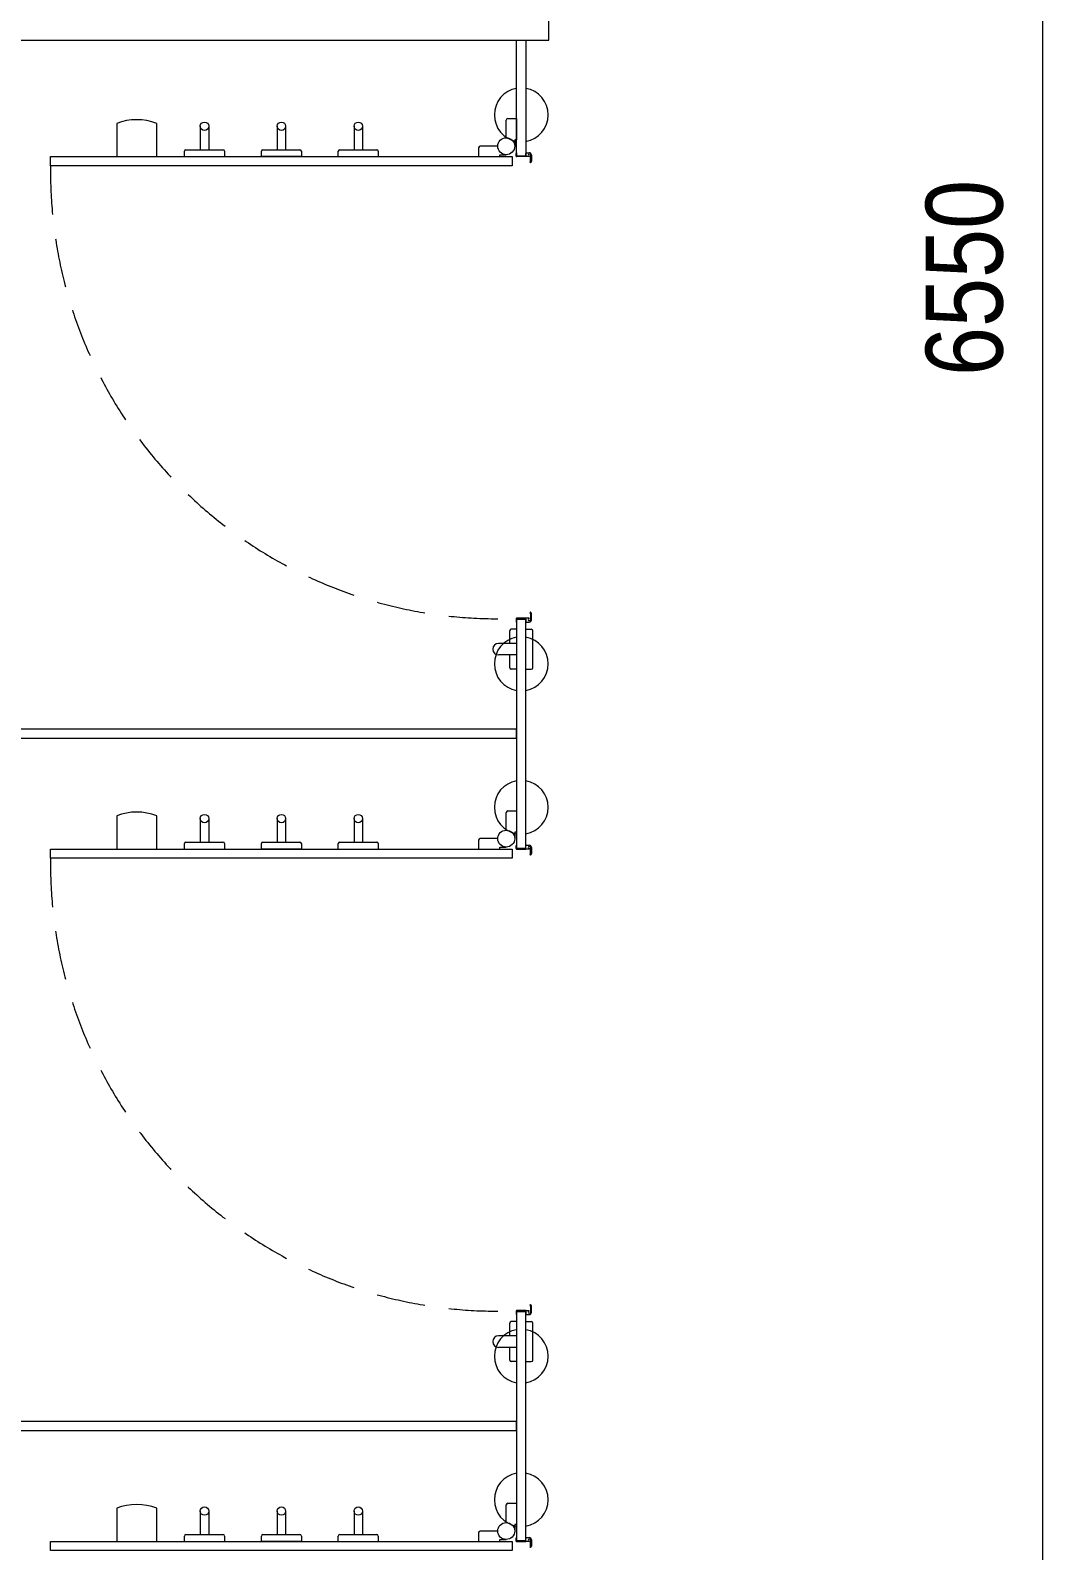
# Model space of a CAD drawing. Header units: millimetres. Extents: x -1834842 to 700335, y -490313101 to 518363.
# Drawn here: x -1240421 to -1239105, y 222616 to 224592 of the extents above; entities that cross this region are included whole.
import ezdxf

# ---------------------------------------------------------------- set-up
doc = ezdxf.new("R2010")
doc.units = ezdxf.units.MM
doc.header["$LTSCALE"] = 0.5
doc.linetypes.add('DASHED', pattern=[19.05, 12.7, -6.35])
doc.layers.get('0').update_dxf_attribs({"color": 8})
doc.layers.add('0-1', color=8, linetype='Continuous', lineweight=5)
doc.layers.add('0-LOWER ROOF', color=7, linetype='Continuous')
doc.layers.add('A-_WALLPRTN_E-1', color=6, linetype='Continuous', lineweight=18, true_color=0xff00ff)
doc.styles.add('DIM_ANNOT', font='ARIALN.TTF')

# ---------------------------------------------------------------- blocks, each defined once
blk = doc.blocks.new('1599_DB_A_BLK3_1STGD_R21_rvt-2-BLK 2 LOWER ROOF PLAN')
at = {"color": 8}
for p, q in [((-165344.7, -123527.4), (-165344.7, -130177.4)), ((-166028.4, -126693.9), (-166028.4, -126542.4)), ((-166028.4, -126542.4), (-166016.4, -126542.4)), ((-166016.4, -126542.4), (-166016.4, -126693.9)), ((-166548.3, -126650.9), (-166548.3, -126693.9)), ((-166496.3, -126693.9), (-166496.3, -126650.9)), ((-166439.7, -126654.4), (-166439.7, -126684.9)), ((-166428.7, -126654.4), (-166428.7, -126684.9)), ((-166339.7, -126654.4), (-166339.7, -126684.9)), ((-166328.7, -126654.4), (-166328.7, -126684.9)), ((-166239.7, -126654.4), (-166239.7, -126684.9)), ((-166228.7, -126654.4), (-166228.7, -126684.9)), ((-166041.9, -126669.4), (-166041.9, -126646.4)), ((-166039.9, -126644.4), (-166028.4, -126644.4)), ((-166028.4, -126644.4), (-166028.4, -126671.9)), ((-166052.9, -126680.4), (-166075.9, -126680.4)), ((-166028.4, -126671.9), (-166030.8, -126671.9)), ((-166030.8, -126671.9), (-166030.8, -126680.4)), ((-166634.2, -126705.9), (-166634.2, -126693.9)), ((-166634.2, -126693.9), (-166034.2, -126693.9)), ((-166534.7, -126693.9), (-166482.7, -126693.9)), ((-166460.2, -126693.9), (-166460.2, -126686.9)), ((-166458.2, -126684.9), (-166410.2, -126684.9)), ((-166408.2, -126686.9), (-166408.2, -126693.9)), ((-166360.2, -126693.9), (-166360.2, -126686.9)), ((-166308.2, -126693.9), (-166360.2, -126693.9)), ((-166358.2, -126684.9), (-166310.2, -126684.9)), ((-166308.2, -126686.9), (-166308.2, -126693.9)), ((-166260.2, -126693.9), (-166260.2, -126686.9)), ((-166258.2, -126684.9), (-166210.2, -126684.9)), ((-166208.2, -126686.9), (-166208.2, -126693.9)), ((-166077.9, -126682.4), (-166077.9, -126693.9)), ((-166077.9, -126693.9), (-166050.4, -126693.9)), ((-166050.4, -126693.9), (-166050.4, -126691.5)), ((-166050.4, -126691.5), (-166041.9, -126691.5)), ((-166034.2, -126693.9), (-166034.2, -126705.9)), ((-166029.1, -126693.4), (-166029.1, -126689.8)), ((-166012.1, -126693.9), (-166028.6, -126693.9)), ((-166028.4, -126688.9), (-166028.4, -126692.7)), ((-166028.4, -126692.7), (-166016.4, -126692.7)), ((-166016.4, -126693.9), (-166028.4, -126693.9)), ((-166016.4, -126692.7), (-166016.4, -126689.9)), ((-166015.4, -126688.9), (-166012.1, -126688.9)), ((-166012.1, -126693.4), (-166012.1, -126693.9)), ((-166010.3, -126699.9), (-166010.3, -126692.1)), ((-166009.1, -126691.9), (-166009.1, -126699.9)), ((-166034.2, -126705.9), (-166634.2, -126705.9)), ((-166028.4, -127293.9), (-166028.4, -127593.9)), ((-166016.4, -127293.9), (-166028.4, -127293.9)), ((-166016.4, -127593.9), (-166016.4, -127293.9)), ((-166010.3, -127288), (-166010.3, -127295.8)), ((-166009.1, -127296), (-166009.1, -127288)), ((-166037.4, -127326.7), (-166037.4, -127310.2)), ((-166028.4, -127308.2), (-166035.4, -127308.2)), ((-166029.1, -127294.5), (-166029.1, -127298.1)), ((-166012.1, -127294), (-166028.6, -127294)), ((-166028.4, -127299), (-166028.4, -127295.2)), ((-166028.4, -127295.2), (-166016.4, -127295.2)), ((-166016.4, -127295.2), (-166016.4, -127298)), ((-166016.4, -127308.2), (-166009.4, -127308.2)), ((-166015.4, -127299), (-166012.1, -127299)), ((-166012.1, -127294.5), (-166012.1, -127294)), ((-166007.4, -127358.2), (-166007.4, -127310.2)), ((-166028.4, -127326.7), (-166051.9, -127326.7)), ((-166028.4, -127341.7), (-166051.9, -127341.7)), ((-166037.4, -127358.2), (-166037.4, -127341.7)), ((-166028.4, -127360.2), (-166035.4, -127360.2)), ((-166016.4, -127360.2), (-166009.4, -127360.2)), ((-166028.4, -127437.9), (-167786.4, -127437.9)), ((-167786.4, -127449.9), (-166028.4, -127449.9)), ((-166028.4, -127449.9), (-166028.4, -127437.9)), ((-166041.9, -127569.4), (-166041.9, -127546.4)), ((-166039.9, -127544.4), (-166028.4, -127544.4)), ((-166028.4, -127544.4), (-166028.4, -127571.9)), ((-166548.3, -127550.9), (-166548.3, -127593.9)), ((-166496.3, -127593.9), (-166496.3, -127550.9)), ((-166439.7, -127554.4), (-166439.7, -127584.9)), ((-166428.7, -127554.4), (-166428.7, -127584.9)), ((-166339.7, -127554.4), (-166339.7, -127584.9)), ((-166328.7, -127554.4), (-166328.7, -127584.9)), ((-166239.7, -127554.4), (-166239.7, -127584.9)), ((-166228.7, -127554.4), (-166228.7, -127584.9)), ((-166460.2, -127593.9), (-166460.2, -127586.9)), ((-166458.2, -127584.9), (-166410.2, -127584.9)), ((-166408.2, -127586.9), (-166408.2, -127593.9)), ((-166360.2, -127593.9), (-166360.2, -127586.9)), ((-166358.2, -127584.9), (-166310.2, -127584.9)), ((-166308.2, -127586.9), (-166308.2, -127593.9)), ((-166260.2, -127593.9), (-166260.2, -127586.9)), ((-166258.2, -127584.9), (-166210.2, -127584.9)), ((-166208.2, -127586.9), (-166208.2, -127593.9)), ((-166077.9, -127582.4), (-166077.9, -127593.9)), ((-166052.9, -127580.4), (-166075.9, -127580.4)), ((-166028.4, -127571.9), (-166030.8, -127571.9)), ((-166030.8, -127571.9), (-166030.8, -127580.4)), ((-166029.1, -127593.4), (-166029.1, -127589.8)), ((-166028.4, -127588.9), (-166028.4, -127592.7)), ((-166016.4, -127592.7), (-166016.4, -127589.9)), ((-166015.4, -127588.9), (-166012.1, -127588.9)), ((-166634.2, -127605.9), (-166634.2, -127593.9)), ((-166634.2, -127593.9), (-166034.2, -127593.9)), ((-166034.2, -127605.9), (-166634.2, -127605.9)), ((-166534.7, -127593.9), (-166482.7, -127593.9)), ((-166308.2, -127593.9), (-166360.2, -127593.9)), ((-166077.9, -127593.9), (-166050.4, -127593.9)), ((-166050.4, -127593.9), (-166050.4, -127591.5)), ((-166050.4, -127591.5), (-166041.9, -127591.5)), ((-166034.2, -127593.9), (-166034.2, -127605.9)), ((-166012.1, -127593.9), (-166028.6, -127593.9)), ((-166028.4, -127592.7), (-166016.4, -127592.7)), ((-166028.4, -127593.9), (-166016.4, -127593.9)), ((-166012.1, -127593.4), (-166012.1, -127593.9)), ((-166010.3, -127599.9), (-166010.3, -127592.1)), ((-166009.1, -127591.9), (-166009.1, -127599.9)), ((-166029.1, -128194.5), (-166029.1, -128198.1)), ((-166012.1, -128194), (-166028.6, -128194)), ((-166028.4, -128193.9), (-166028.4, -128493.9)), ((-166016.4, -128193.9), (-166028.4, -128193.9)), ((-166028.4, -128199), (-166028.4, -128195.2)), ((-166028.4, -128195.2), (-166016.4, -128195.2)), ((-166016.4, -128493.9), (-166016.4, -128193.9)), ((-166016.4, -128195.2), (-166016.4, -128198)), ((-166015.4, -128199), (-166012.1, -128199)), ((-166012.1, -128194.5), (-166012.1, -128194)), ((-166010.3, -128188), (-166010.3, -128195.8)), ((-166009.1, -128196), (-166009.1, -128188)), ((-166037.4, -128226.7), (-166037.4, -128210.2)), ((-166028.4, -128208.2), (-166035.4, -128208.2)), ((-166016.4, -128208.2), (-166009.4, -128208.2)), ((-166007.4, -128258.2), (-166007.4, -128210.2)), ((-166028.4, -128226.7), (-166051.9, -128226.7)), ((-166028.4, -128241.7), (-166051.9, -128241.7)), ((-166037.4, -128258.2), (-166037.4, -128241.7)), ((-166028.4, -128260.2), (-166035.4, -128260.2)), ((-166016.4, -128260.2), (-166009.4, -128260.2)), ((-166028.4, -128337.9), (-167786.4, -128337.9)), ((-166028.4, -128349.9), (-166028.4, -128337.9)), ((-167786.4, -128349.9), (-166028.4, -128349.9)), ((-166548.3, -128450.9), (-166548.3, -128493.9)), ((-166496.3, -128493.9), (-166496.3, -128450.9)), ((-166439.7, -128454.4), (-166439.7, -128484.9)), ((-166428.7, -128454.4), (-166428.7, -128484.9)), ((-166339.7, -128454.4), (-166339.7, -128484.9)), ((-166328.7, -128454.4), (-166328.7, -128484.9)), ((-166239.7, -128454.4), (-166239.7, -128484.9)), ((-166228.7, -128454.4), (-166228.7, -128484.9)), ((-166041.9, -128469.4), (-166041.9, -128446.4)), ((-166039.9, -128444.4), (-166028.4, -128444.4)), ((-166028.4, -128444.4), (-166028.4, -128471.9)), ((-166028.4, -128471.9), (-166030.8, -128471.9)), ((-166030.8, -128471.9), (-166030.8, -128480.4)), ((-166634.2, -128505.9), (-166634.2, -128493.9)), ((-166634.2, -128493.9), (-166034.2, -128493.9)), ((-166534.7, -128493.9), (-166482.7, -128493.9)), ((-166460.2, -128493.9), (-166460.2, -128486.9)), ((-166458.2, -128484.9), (-166410.2, -128484.9)), ((-166408.2, -128486.9), (-166408.2, -128493.9)), ((-166360.2, -128493.9), (-166360.2, -128486.9)), ((-166308.2, -128493.9), (-166360.2, -128493.9)), ((-166358.2, -128484.9), (-166310.2, -128484.9)), ((-166308.2, -128486.9), (-166308.2, -128493.9)), ((-166260.2, -128493.9), (-166260.2, -128486.9)), ((-166258.2, -128484.9), (-166210.2, -128484.9)), ((-166208.2, -128486.9), (-166208.2, -128493.9)), ((-166077.9, -128482.4), (-166077.9, -128493.9)), ((-166077.9, -128493.9), (-166050.4, -128493.9)), ((-166052.9, -128480.4), (-166075.9, -128480.4)), ((-166050.4, -128493.9), (-166050.4, -128491.5)), ((-166050.4, -128491.5), (-166041.9, -128491.5)), ((-166034.2, -128493.9), (-166034.2, -128505.9)), ((-166029.1, -128493.4), (-166029.1, -128489.8)), ((-166012.1, -128493.9), (-166028.6, -128493.9)), ((-166028.4, -128488.9), (-166028.4, -128492.7)), ((-166028.4, -128492.7), (-166016.4, -128492.7)), ((-166028.4, -128493.9), (-166016.4, -128493.9)), ((-166016.4, -128492.7), (-166016.4, -128489.9)), ((-166015.4, -128488.9), (-166012.1, -128488.9)), ((-166012.1, -128493.4), (-166012.1, -128493.9)), ((-166010.3, -128499.9), (-166010.3, -128492.1)), ((-166009.1, -128491.9), (-166009.1, -128499.9)), ((-166034.2, -128505.9), (-166634.2, -128505.9))]:
    blk.add_line(p, q, dxfattribs=at)
for centre, radius in [((-166434.2, -126654.4), 5.5), ((-166334.2, -126654.4), 5.5), ((-166234.2, -126654.4), 5.5), ((-166041.9, -126680.4), 11), ((-166434.2, -127554.4), 5.5), ((-166334.2, -127554.4), 5.5), ((-166234.2, -127554.4), 5.5), ((-166041.9, -127580.4), 11), ((-166434.2, -128454.4), 5.5), ((-166334.2, -128454.4), 5.5), ((-166234.2, -128454.4), 5.5), ((-166041.9, -128480.4), 11)]:
    blk.add_circle(centre, radius, dxfattribs=at)
for centre, radius, start, end in [((-166022.4, -126639.7), 35, 99.8709, 260.1291), ((-166022.4, -126639.7), 35, 279.8709, 80.1291), ((-166522.3, -126716), 70.1, 68.2289, 111.7711), ((-166039.9, -126646.4), 2, 90, 180), ((-166075.9, -126682.4), 2, 90, 180), ((-166458.2, -126686.9), 2, 90, 180), ((-166410.2, -126686.9), 2, 0, 90), ((-166358.2, -126686.9), 2, 90, 180), ((-166310.2, -126686.9), 2, 0, 90), ((-166258.2, -126686.9), 2, 90, 180), ((-166210.2, -126686.9), 2, 0, 90), ((-166028.1, -126689.8), 1, 107.4576, 180), ((-166028.6, -126693.4), 0.5, 180, 270), ((-166015.4, -126689.9), 1, 90, 180), ((-166012.1, -126692.1), 1.25, 90, 270), ((-166012.1, -126691.9), 3, 0, 90), ((-166012, -126692.6), 1.76, 16.6334, 93.8109), ((-166010.5, -126701.1), 0.6, 115, 295), ((-166011.1, -126699.9), 0.8, 295, 360), ((-166011.1, -126699.9), 2, 295, 360), ((-166010.5, -127286.7), 0.6, 65, 245), ((-166011.1, -127288), 0.8, 0, 65), ((-166011.1, -127288), 2, 0, 65), ((-166035.4, -127310.2), 2, 90, 180), ((-166028.6, -127294.5), 0.5, 90, 180), ((-166028.1, -127298.1), 1, 180, 252.5424), ((-166015.4, -127298), 1, 180, 270), ((-166012.1, -127295.8), 1.25, 90, 270), ((-166012, -127295.3), 1.76, 266.1891, 343.3666), ((-166012.1, -127296), 3, 270, 0), ((-166009.4, -127310.2), 2, 0, 90), ((-166051.9, -127334.2), 7.5, 90, 270), ((-166022.4, -127353.2), 35, 99.8709, 260.1291), ((-166022.4, -127353.2), 35, 279.8709, 80.1291), ((-166035.4, -127358.2), 2, 180, 270), ((-166009.4, -127358.2), 2, 270, 0), ((-166022.4, -127539.7), 35, 99.8709, 260.1291), ((-166022.4, -127539.7), 35, 279.8709, 80.1291), ((-166522.3, -127616), 70.1, 68.2289, 111.7711), ((-166039.9, -127546.4), 2, 90, 180), ((-166458.2, -127586.9), 2, 90, 180), ((-166410.2, -127586.9), 2, 0, 90), ((-166358.2, -127586.9), 2, 90, 180), ((-166310.2, -127586.9), 2, 0, 90), ((-166258.2, -127586.9), 2, 90, 180), ((-166210.2, -127586.9), 2, 0, 90), ((-166075.9, -127582.4), 2, 90, 180), ((-166028.1, -127589.8), 1, 107.4576, 180), ((-166015.4, -127589.9), 1, 90, 180), ((-166012.1, -127591.9), 3, 0, 90), ((-166028.6, -127593.4), 0.5, 180, 270), ((-166012.1, -127592.1), 1.25, 90, 270), ((-166012, -127592.6), 1.76, 16.6334, 93.8109), ((-166010.5, -127601.1), 0.6, 115, 295), ((-166011.1, -127599.9), 0.8, 295, 360), ((-166011.1, -127599.9), 2, 295, 360), ((-166028.6, -128194.5), 0.5, 90, 180), ((-166028.1, -128198.1), 1, 180, 252.5424), ((-166015.4, -128198), 1, 180, 270), ((-166012.1, -128195.8), 1.25, 90, 270), ((-166012, -128195.3), 1.76, 266.1891, 343.3666), ((-166012.1, -128196), 3, 270, 0), ((-166010.5, -128186.7), 0.6, 65, 245), ((-166011.1, -128188), 0.8, 0, 65), ((-166011.1, -128188), 2, 0, 65), ((-166022.4, -128253.2), 35, 99.8709, 260.1291), ((-166035.4, -128210.2), 2, 90, 180), ((-166022.4, -128253.2), 35, 279.8709, 80.1291), ((-166009.4, -128210.2), 2, 0, 90), ((-166051.9, -128234.2), 7.5, 90, 270), ((-166035.4, -128258.2), 2, 180, 270), ((-166009.4, -128258.2), 2, 270, 0), ((-166022.4, -128439.7), 35, 99.8709, 260.1291), ((-166022.4, -128439.7), 35, 279.8709, 80.1291), ((-166522.3, -128516), 70.1, 68.2289, 111.7711), ((-166039.9, -128446.4), 2, 90, 180), ((-166458.2, -128486.9), 2, 90, 180), ((-166410.2, -128486.9), 2, 0, 90), ((-166358.2, -128486.9), 2, 90, 180), ((-166310.2, -128486.9), 2, 0, 90), ((-166258.2, -128486.9), 2, 90, 180), ((-166210.2, -128486.9), 2, 0, 90), ((-166075.9, -128482.4), 2, 90, 180), ((-166028.1, -128489.8), 1, 107.4576, 180), ((-166028.6, -128493.4), 0.5, 180, 270), ((-166015.4, -128489.9), 1, 90, 180), ((-166012.1, -128492.1), 1.25, 90, 270), ((-166012.1, -128491.9), 3, 0, 90), ((-166012, -128492.6), 1.76, 16.6334, 93.8109), ((-166010.5, -128501.1), 0.6, 115, 295), ((-166011.1, -128499.9), 0.8, 295, 360), ((-166011.1, -128499.9), 2, 295, 360)]:
    blk.add_arc(centre, radius, start, end, dxfattribs=at)
at = {"color": 8, "linetype": 'DASHED', "ltscale": 10}
for centre in [(-166053.5, -126713.8), (-166053.5, -127613.8)]:
    blk.add_arc(centre, 580.8, 179.2194, 272.5231, dxfattribs=at)
at = {"layer": 'A-_WALLPRTN_E-1', "color": 8}
for p, q in [((-165986.4, -126542.4), (-165986.4, -126517.4)), ((-167811.4, -126542.4), (-165986.4, -126542.4))]:
    blk.add_line(p, q, dxfattribs=at)
at = {"color": 8, "style": 'DIM_ANNOT'}
blk.add_text('6550', height=100, rotation=90, dxfattribs=at).set_placement((-165396.7, -126979))
blk = doc.blocks.new('BLK2-LOWER ROOF')
at = {"layer": '0-1'}
blk.add_blockref('1599_DB_A_BLK3_1STGD_R21_rvt-2-BLK 2 LOWER ROOF PLAN', (89296.6, 0), dxfattribs=at)

msp = doc.modelspace()

# ---------------------------------------------------------------- block references
at = {"layer": '0-LOWER ROOF', "color": 6}
msp.add_blockref('BLK2-LOWER ROOF', (-1163057.1, 351121.7), dxfattribs=at)

doc.saveas('drawing.dxf')
